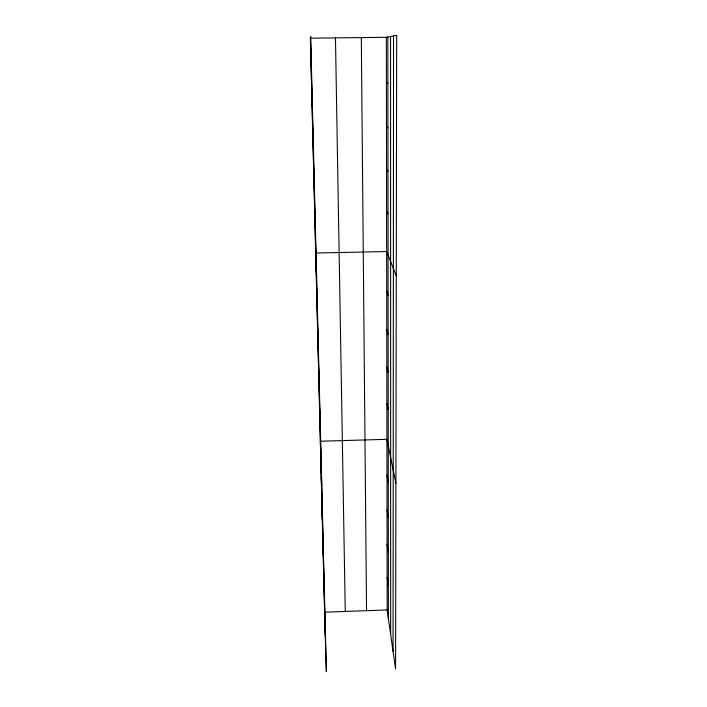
<?xml version="1.0" encoding="UTF-8"?>
<svg xmlns="http://www.w3.org/2000/svg" width="707" height="707" viewBox="0 0 707 707"><rect width="100%" height="100%" fill="white"/><g stroke="black" fill="none" stroke-linecap="round" stroke-linejoin="round"><path stroke-width="1.06" d="M393.074 651.474L393.56 35.933M386.34 37.285L396.68 35.35L395.575 668.981L387.162 609.947L386.34 37.285L310.32 38.178L310.673 36.357L326.36 671.65L324.566 612.2L387.162 609.947M386.402 82.525L387.904 83.108M386.464 126.518L387.949 127.914M386.526 169.318L387.993 171.492M386.588 210.978L388.028 213.885M396.256 275.818L386.649 251.542L315.649 253.018L316.63 277.559M386.702 291.054L388.108 295.305M386.756 329.542L388.143 334.42M386.809 367.066L388.187 372.527M386.862 403.644L388.223 409.653M395.893 483.199L386.915 439.312L320.324 441.23L321.765 485.47M386.968 475.157L388.293 482.218M387.021 510.109L388.32 517.657M387.065 544.204L388.355 552.211M387.109 577.478L388.39 585.917M311.451 83.55L311.522 84.151M312.538 127.667L312.635 129.089M313.608 170.581L313.714 172.791M314.642 212.356L314.774 215.29M316.639 292.627L316.798 296.922M317.593 331.212L317.77 336.134M318.521 368.815L318.716 374.321M319.431 405.473L319.635 411.545M321.217 477.145L321.438 484.26M322.083 512.177L322.321 519.778M322.931 546.334L323.179 554.403M323.753 579.669L324.018 588.171M310.461 37.436L325.308 636.857M310.373 37.913L324.831 621.117M335.463 37.886L345.255 611.458M361.312 37.586L366.535 610.689M387.86 37.003L388.417 618.802M390.573 36.499L390.653 634.435"/></g></svg>
